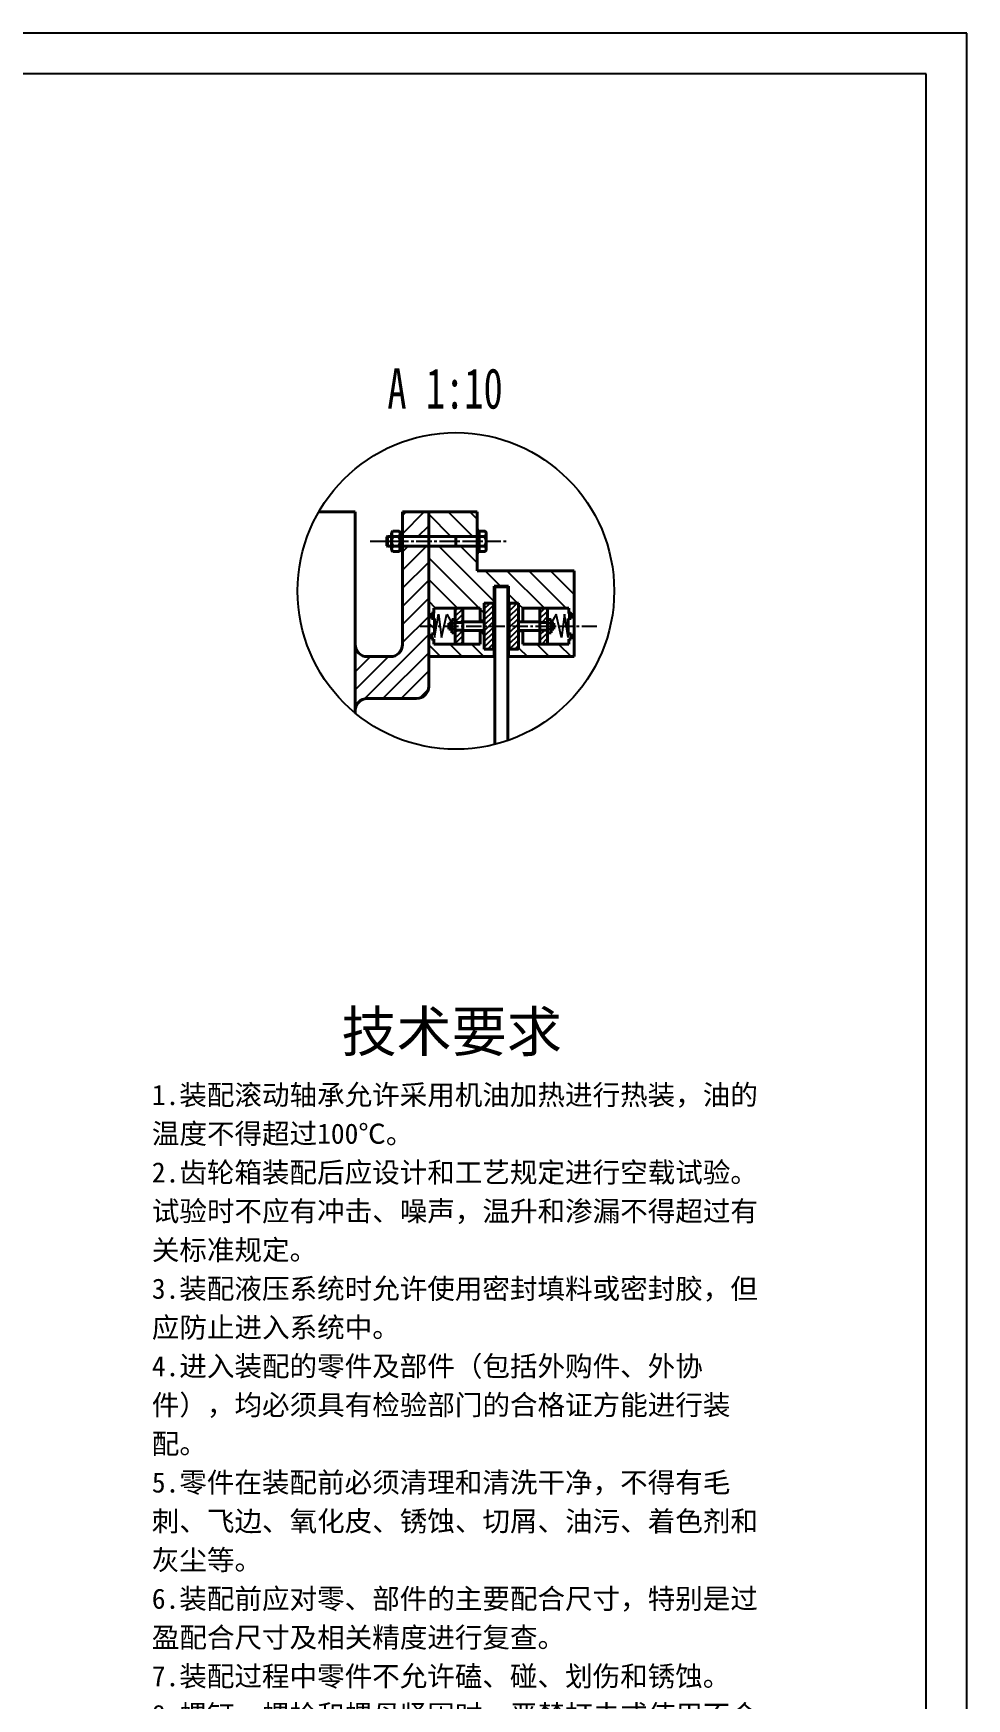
# Model space of a CAD drawing. Header units: millimetres. Extents: x 1593 to 2782, y 465 to 1306.
# Drawn here: x 2550.5 to 2781.6, y 894.4 to 1306.5 of the extents above; entities that cross this region are included whole.
import ezdxf

# ---------------------------------------------------------------- set-up
doc = ezdxf.new("R2010")
doc.units = ezdxf.units.MM
doc.header["$LTSCALE"] = 0.2
doc.linetypes.add('CENTER2', pattern=[28.575, 19.05, -3.175, 3.175, -3.175])
for name, color, linetype in [('中心线', 1, 'CENTER2'), ('剖面线', 3, 'Continuous'), ('尺寸线', 4, 'Continuous'), ('细实线', 2, 'Continuous')]:
    doc.layers.add(name, color=color, linetype=linetype)
doc.layers.add('粗实线', color=7, linetype='Continuous', lineweight=40)
doc.styles.add('标准', font='', dxfattribs={"width": 0.7})
doc.styles.add('长仿宋', font='')
doc.styles.get('标准').set_extended_font_data('SimSun')
doc.styles.get('长仿宋').set_extended_font_data('SimSun')
pattern_1 = [(45, (-4001.4923, -2114.542), (-0.67351921, 0.67351921), [])]

msp = doc.modelspace()

# ---------------------------------------------------------------- hatches: boundary and pattern name
at = {"layer": '剖面线'}
h = msp.add_hatch(dxfattribs=at)
h.set_pattern_fill('ANSI31')
h.paths.add_polyline_path([(2648.414, 1179.568), (2641.929, 1179.568), (2641.929, 1155.232, -0.4142136), (2638.929, 1152.232), (2633.217, 1152.232, -0.4142136), (2630.217, 1155.232), (2630.217, 1138.861, -0.4142136), (2633.217, 1141.861), (2645.414, 1141.861, 0.4142136), (2648.414, 1144.861)])
h.paths.add_polyline_path([(2648.414, 1188.034), (2641.929, 1188.034), (2641.929, 1181.968), (2648.414, 1181.968)])
h = msp.add_hatch(dxfattribs=at)
h.set_pattern_fill('ANSI31', scale=1.2, angle=90)
h.set_pattern_definition([(135, (-4001.4923, -2114.542), (-2.6940768, -2.6940768), [])])
h.paths.add_polyline_path([(2684.411, 1173.501), (2660.414, 1173.501), (2660.414, 1179.568), (2648.414, 1179.568), (2648.414, 1159.77), (2649.791, 1159.77), (2649.725, 1161.642), (2649.124, 1161.642), (2649.124, 1163.003), (2649.676, 1163.003), (2649.676, 1164.21), (2651.565, 1164.21), (2661.144, 1164.21), (2661.144, 1161.093), (2662.08, 1161.093), (2662.08, 1165.347), (2662.187, 1165.347), (2662.187, 1165.453), (2664.629, 1165.453), (2664.629, 1167.307), (2664.629, 1169.667), (2668.195, 1169.667), (2668.195, 1167.307), (2668.195, 1165.453), (2670.638, 1165.453), (2670.638, 1165.347), (2670.745, 1165.347), (2670.745, 1160.88), (2671.681, 1160.88), (2671.681, 1164.21), (2681.26, 1164.21), (2683.148, 1164.21), (2683.148, 1163.003), (2683.7, 1163.003), (2683.7, 1161.642), (2683.1, 1161.642), (2683.033, 1159.77), (2684.411, 1159.77)])
h.paths.add_polyline_path([(2660.414, 1188.034), (2648.414, 1188.034), (2648.414, 1181.968), (2660.414, 1181.968)])
h.paths.add_polyline_path([(2662.08, 1158.419), (2661.144, 1158.419), (2661.144, 1155.329), (2651.565, 1155.329), (2649.676, 1155.329), (2649.676, 1156.536), (2649.124, 1156.536), (2649.124, 1157.897), (2649.858, 1157.897), (2649.791, 1159.77), (2648.414, 1159.77), (2648.414, 1152.232), (2651.565, 1152.232), (2664.629, 1152.232), (2664.629, 1154.087), (2662.187, 1154.087), (2662.187, 1154.192), (2662.08, 1154.192)])
h.paths.add_polyline_path([(2684.411, 1159.77), (2683.033, 1159.77), (2682.966, 1157.897), (2683.7, 1157.897), (2683.7, 1156.536), (2683.148, 1156.536), (2683.148, 1155.329), (2681.26, 1155.329), (2671.681, 1155.329), (2671.681, 1158.66), (2670.745, 1158.66), (2670.745, 1154.192), (2670.638, 1154.192), (2670.638, 1154.087), (2668.195, 1154.087), (2668.195, 1152.232), (2681.26, 1152.232), (2684.411, 1152.232)])
h = msp.add_hatch(dxfattribs=at)
h.set_pattern_fill('ANSI31', scale=0.3)
h.set_pattern_definition(pattern_1)
h.paths.add_polyline_path([(2654.992, 1155.329), (2656.856, 1155.329), (2656.856, 1158.82), (2654.992, 1158.82)])
h.paths.add_polyline_path([(2654.992, 1160.719), (2656.856, 1160.719), (2656.856, 1164.21), (2654.992, 1164.21)])
h.paths.add_polyline_path([(2677.832, 1158.82), (2675.969, 1158.82), (2675.969, 1155.329), (2677.832, 1155.329)])
h.paths.add_polyline_path([(2675.969, 1160.719), (2677.832, 1160.719), (2677.832, 1164.21), (2675.969, 1164.21)])
h = msp.add_hatch(dxfattribs=at)
h.set_pattern_fill('ANSI31', scale=0.3)
h.set_pattern_definition(pattern_1)
h.paths.add_polyline_path([(2664.451, 1154.087), (2662.187, 1154.087), (2662.187, 1159.77), (2664.451, 1159.77)])
h.paths.add_polyline_path([(2664.451, 1159.77), (2662.187, 1159.77), (2662.187, 1165.453), (2664.451, 1165.453)])
h.paths.add_polyline_path([(2670.638, 1154.087), (2668.373, 1154.087), (2668.373, 1159.77), (2670.638, 1159.77)])
h.paths.add_polyline_path([(2670.638, 1159.77), (2668.373, 1159.77), (2668.373, 1165.453), (2670.638, 1165.453)])

# ---------------------------------------------------------------- linework, layer by layer
at = {"color": 7}
for p, q in [((2771.597, 1296.483), (1617.597, 1296.483)), ((2771.597, 475.483), (2771.597, 1296.483))]:
    msp.add_line(p, q, dxfattribs=at)
at = {"layer": '中心线', "color": 7}
for p, q in [((2633.914, 1180.768), (2667.589, 1180.768)), ((2646.28, 1159.77), (2690.041, 1159.77))]:
    msp.add_line(p, q, dxfattribs=at)
at = {"layer": '粗实线', "color": 7}
for p, q in [((2621.197, 1188.034), (2630.217, 1188.034)), ((2630.217, 1188.034), (2630.217, 1138.268)), ((2641.929, 1188.034), (2660.414, 1188.034)), ((2641.929, 1188.034), (2641.929, 1155.232)), ((2648.414, 1144.861), (2648.414, 1188.034)), ((2660.414, 1173.501), (2660.414, 1188.034)), ((2641.016, 1183.31), (2639.557, 1183.31)), ((2641.329, 1183.043), (2641.329, 1178.493)), ((2641.329, 1183.043), (2641.929, 1183.043)), ((2660.414, 1183.568), (2660.814, 1183.568)), ((2660.814, 1177.968), (2660.814, 1183.568)), ((2660.914, 1183.311), (2662.342, 1183.311)), ((2660.914, 1178.226), (2660.914, 1183.311)), ((2638.184, 1181.968), (2638.084, 1181.868)), ((2638.084, 1179.668), (2638.084, 1181.868)), ((2638.084, 1179.668), (2638.184, 1179.568)), ((2638.184, 1181.968), (2639.238, 1181.968)), ((2638.184, 1181.968), (2639.238, 1181.968)), ((2638.747, 1181.968), (2638.184, 1181.968)), ((2638.184, 1179.568), (2638.184, 1181.968)), ((2638.184, 1179.568), (2639.238, 1179.568)), ((2638.184, 1179.568), (2639.238, 1179.568)), ((2638.747, 1179.568), (2638.184, 1179.568)), ((2639.238, 1181.968), (2638.747, 1181.968)), ((2639.238, 1179.568), (2638.747, 1179.568)), ((2639.238, 1182.693), (2639.238, 1178.897)), ((2639.56, 1181.968), (2641.016, 1181.968)), ((2639.56, 1179.568), (2641.014, 1179.568)), ((2641.929, 1181.968), (2660.414, 1181.968)), ((2641.929, 1179.568), (2660.414, 1179.568)), ((2655.111, 1179.568), (2655.111, 1181.968)), ((2660.914, 1182.368), (2660.814, 1182.368)), ((2660.914, 1179.168), (2660.814, 1179.168)), ((2660.914, 1181.968), (2662.342, 1181.968)), ((2660.914, 1179.568), (2662.342, 1179.568)), ((2662.664, 1178.747), (2662.664, 1182.639)), ((2662.664, 1178.897), (2662.664, 1179.568)), ((2641.014, 1178.226), (2639.56, 1178.226)), ((2641.329, 1178.493), (2641.929, 1178.493)), ((2660.414, 1177.968), (2660.814, 1177.968)), ((2660.914, 1178.226), (2662.342, 1178.226)), ((2684.411, 1173.501), (2660.414, 1173.501)), ((2684.411, 1152.232), (2684.411, 1173.501)), ((2668.195, 1169.667), (2664.629, 1169.667)), ((2664.629, 1167.307), (2664.629, 1169.667)), ((2664.629, 1167.307), (2664.629, 1165.453)), ((2668.017, 1169.487), (2664.808, 1169.487)), ((2668.018, 1131.483), (2668.017, 1169.487)), ((2668.195, 1167.307), (2668.195, 1169.667)), ((2668.195, 1165.453), (2668.195, 1167.307)), ((2649.124, 1163.003), (2649.124, 1161.642)), ((2649.676, 1163.003), (2649.124, 1163.003)), ((2649.676, 1164.21), (2649.676, 1163.003)), ((2651.565, 1164.21), (2649.676, 1164.21)), ((2661.144, 1164.21), (2651.565, 1164.21)), ((2654.992, 1164.21), (2654.992, 1159.77)), ((2656.856, 1164.21), (2656.856, 1159.77)), ((2661.144, 1160.853), (2661.144, 1164.21)), ((2662.187, 1165.453), (2662.187, 1154.087)), ((2662.187, 1165.453), (2664.629, 1165.453)), ((2664.451, 1165.453), (2664.451, 1154.087)), ((2670.638, 1165.453), (2668.195, 1165.453)), ((2668.373, 1154.087), (2668.373, 1165.453)), ((2670.638, 1165.453), (2670.638, 1154.087)), ((2671.681, 1164.21), (2681.26, 1164.21)), ((2671.681, 1160.853), (2671.681, 1164.21)), ((2675.969, 1164.21), (2675.969, 1159.77)), ((2677.832, 1164.21), (2677.832, 1159.77)), ((2681.26, 1164.21), (2683.148, 1164.21)), ((2683.148, 1164.21), (2683.148, 1163.003)), ((2683.148, 1163.003), (2683.7, 1163.003)), ((2683.7, 1163.003), (2683.7, 1161.642)), ((2648.414, 1152.232), (2648.414, 1161.969)), ((2648.414, 1158.62), (2648.414, 1160.92)), ((2649.124, 1161.642), (2649.891, 1161.642)), ((2649.891, 1161.642), (2649.891, 1159.77)), ((2649.891, 1157.897), (2649.891, 1159.77)), ((2653.457, 1160.538), (2653.403, 1160.484)), ((2653.403, 1160.484), (2653.403, 1159.055)), ((2653.403, 1159.055), (2653.457, 1159.002)), ((2654.117, 1160.538), (2653.457, 1160.538)), ((2653.457, 1160.538), (2653.457, 1159.002)), ((2654.117, 1159.002), (2653.457, 1159.002)), ((2654.117, 1161.398), (2654.117, 1159.77)), ((2654.992, 1161.398), (2654.117, 1161.398)), ((2654.992, 1160.538), (2654.117, 1160.538)), ((2654.117, 1158.141), (2654.117, 1159.77)), ((2654.117, 1159.002), (2654.992, 1159.002)), ((2654.992, 1158.141), (2654.117, 1158.141)), ((2656.856, 1160.719), (2654.992, 1160.719)), ((2654.992, 1155.329), (2654.992, 1159.77)), ((2656.856, 1158.82), (2654.992, 1158.82)), ((2662.187, 1160.853), (2656.856, 1160.853)), ((2656.856, 1155.329), (2656.856, 1159.77)), ((2662.187, 1158.686), (2656.856, 1158.686)), ((2662.08, 1161.093), (2661.144, 1161.093)), ((2661.144, 1158.686), (2661.144, 1155.329)), ((2662.08, 1158.419), (2661.144, 1158.419)), ((2670.638, 1160.853), (2675.969, 1160.853)), ((2670.638, 1158.686), (2675.969, 1158.686)), ((2670.745, 1160.88), (2671.681, 1160.88)), ((2670.745, 1158.66), (2671.681, 1158.66)), ((2671.681, 1158.686), (2671.681, 1155.329)), ((2675.969, 1160.719), (2677.832, 1160.719)), ((2675.969, 1155.329), (2675.969, 1159.77)), ((2675.969, 1158.82), (2677.832, 1158.82)), ((2677.832, 1161.398), (2678.707, 1161.398)), ((2677.832, 1160.538), (2678.707, 1160.538)), ((2677.832, 1155.329), (2677.832, 1159.77)), ((2678.707, 1159.002), (2677.832, 1159.002)), ((2677.832, 1158.141), (2678.707, 1158.141)), ((2678.707, 1161.398), (2678.707, 1159.77)), ((2678.707, 1160.538), (2679.367, 1160.538)), ((2678.707, 1158.141), (2678.707, 1159.77)), ((2678.707, 1159.002), (2679.367, 1159.002)), ((2679.367, 1160.538), (2679.367, 1159.002)), ((2679.367, 1160.538), (2679.421, 1160.484)), ((2679.421, 1159.055), (2679.367, 1159.002)), ((2679.421, 1160.484), (2679.421, 1159.055)), ((2683.7, 1161.642), (2682.934, 1161.642)), ((2682.934, 1161.642), (2682.934, 1159.77)), ((2682.934, 1157.897), (2682.934, 1159.77)), ((2649.124, 1156.536), (2649.124, 1157.897)), ((2649.124, 1157.897), (2649.891, 1157.897)), ((2649.676, 1156.536), (2649.124, 1156.536)), ((2649.676, 1155.329), (2649.676, 1156.536)), ((2651.565, 1155.329), (2649.676, 1155.329)), ((2661.144, 1155.329), (2651.565, 1155.329)), ((2662.187, 1154.087), (2664.629, 1154.087)), ((2664.629, 1154.087), (2664.629, 1152.232)), ((2668.195, 1152.232), (2668.195, 1154.087)), ((2670.638, 1154.087), (2668.195, 1154.087)), ((2671.681, 1155.329), (2681.26, 1155.329)), ((2681.26, 1155.329), (2683.148, 1155.329)), ((2683.7, 1157.897), (2682.934, 1157.897)), ((2683.148, 1156.536), (2683.7, 1156.536)), ((2683.148, 1155.329), (2683.148, 1156.536)), ((2683.7, 1156.536), (2683.7, 1157.897)), ((2633.217, 1152.232), (2638.929, 1152.232)), ((2651.565, 1152.232), (2648.414, 1152.232)), ((2664.629, 1152.232), (2651.565, 1152.232)), ((2668.195, 1152.232), (2681.26, 1152.232)), ((2681.26, 1152.232), (2684.411, 1152.232)), ((2645.414, 1141.861), (2633.217, 1141.861))]:
    msp.add_line(p, q, dxfattribs=at)
msp.add_lwpolyline([(2664.808, 1130.519), (2664.808, 1139.137), (2664.808, 1169.487)], dxfattribs=at)
for centre, radius, start, end in [((2640.096, 1182.64), 0.859, 128.80756, 231.44934), ((2640.475, 1182.639), 0.862, 308.77888, 51.11596), ((2661.802, 1182.639), 0.862, 308.83146, 51.16854), ((2641.637, 1180.768), 2.399, 149.96778, 210), ((2640.1, 1178.897), 0.862, 128.83146, 231.16854), ((2638.936, 1180.768), 2.399, 330, 30), ((2640.473, 1178.897), 0.862, 308.83146, 51.16854), ((2660.263, 1180.768), 2.401, 330.01394, 29.98606), ((2661.802, 1178.897), 0.862, 308.83146, 51.16854), ((2633.217, 1155.232), 3, 180, 270), ((2638.929, 1155.232), 3, 270, 360), ((2633.217, 1138.861), 3, 90, 180), ((2645.414, 1144.861), 3, 270, 0)]:
    msp.add_arc(centre, radius, start, end, dxfattribs=at)
at = {"layer": '细实线', "color": 7}
for p, q in [((2781.597, 1306.483), (1592.597, 1306.483)), ((2781.597, 465.483), (2781.597, 1306.483)), ((2638.747, 1181.868), (2638.084, 1181.868)), ((2638.747, 1179.668), (2638.084, 1179.668)), ((2639.238, 1181.868), (2638.747, 1181.868)), ((2639.238, 1179.668), (2638.747, 1179.668)), ((2641.929, 1181.868), (2655.111, 1181.868)), ((2641.929, 1179.668), (2655.111, 1179.668)), ((2649.124, 1161.642), (2649.676, 1163.003)), ((2649.676, 1163.003), (2649.891, 1156.982)), ((2649.891, 1156.982), (2650.818, 1162.723)), ((2650.818, 1162.723), (2651.565, 1156.982)), ((2651.565, 1156.982), (2652.871, 1162.723)), ((2652.871, 1162.723), (2654.117, 1160.538)), ((2662.08, 1165.347), (2662.08, 1160.853)), ((2662.187, 1165.347), (2662.08, 1165.347)), ((2670.638, 1165.347), (2670.745, 1165.347)), ((2670.745, 1165.347), (2670.745, 1160.853)), ((2679.953, 1162.723), (2678.707, 1160.538)), ((2681.26, 1156.982), (2679.953, 1162.723)), ((2682.006, 1162.723), (2681.26, 1156.982)), ((2682.934, 1156.982), (2682.006, 1162.723)), ((2683.148, 1163.003), (2682.934, 1156.982)), ((2683.7, 1161.642), (2683.148, 1163.003)), ((2654.117, 1160.484), (2653.403, 1160.484)), ((2654.117, 1159.055), (2653.403, 1159.055)), ((2662.08, 1154.192), (2662.08, 1158.686)), ((2670.745, 1154.192), (2670.745, 1158.686)), ((2678.707, 1160.484), (2679.421, 1160.484)), ((2678.707, 1159.055), (2679.421, 1159.055)), ((2662.187, 1154.192), (2662.08, 1154.192)), ((2670.638, 1154.192), (2670.745, 1154.192))]:
    msp.add_line(p, q, dxfattribs=at)
msp.add_circle((2655.151, 1168.488), 39.178, dxfattribs=at)

# ---------------------------------------------------------------- texts
at = {"layer": '尺寸线', "color": 7, "style": '标准', "width": 0.7}
msp.add_text('A 1:10', height=10, dxfattribs=at).set_placement((2638.18, 1213.606))
at = {"layer": '粗实线', "color": 7, "linetype": 'Continuous', "lineweight": -2, "line_spacing_factor": 1.15057, "style": '长仿宋'}
for s, insert, char_height, width, attachment_point in [('{\\C256;技术要求}', (2654.11, 1064.471), 10, 59.59547, 2), ('{\\C256;\\P1.装配滚动轴承允许采用机油加热进行热装，油的温度不得超过100℃。\\P2.齿轮箱装配后应设计和工艺规定进行空载试验。试验时不应有冲击、噪声，温升和渗漏不得超过有关标准规定。\\P3.装配液压系统时允许使用密封填料或密封胶，但应防止进入系统中。\\P4.进入装配的零件及部件（包括外购件、外协件），均必须具有检验部门的合格证方能进行装配。\\P5.零件在装配前必须清理和清洗干净，不得有毛刺、飞边、氧化皮、锈蚀、切屑、油污、着色剂和灰尘等。\\P6.装配前应对零、部件的主要配合尺寸，特别是过盈配合尺寸及相关精度进行复查。\\P7.装配过程中零件不允许磕、碰、划伤和锈蚀。\\P8.螺钉、螺栓和螺母紧固时，严禁打击或使用不合适的旋具和扳手。紧固后螺钉槽、螺母和螺钉、螺栓头部不得损坏。\\P9.平键与轴上键槽两侧面应均匀接触，其配合面不得有间隙。\\P10.花键装配同时接触的齿面数不少于2/3，接触率在键齿的长度和高度方向不得低于50%。\\P11.轴承外圈与开式轴承座及轴承盖的半圆孔不准有卡住现象。\\P12.轴承外圈装配后与定位端轴承盖端面应接触均匀。\\P13.滚动轴承装好后用手转动应灵活、平稳。\\P14.组装前严格检查并清除零件加工时残留的锐角、毛刺和异物。保证密封件装入时不被擦伤。\\P15.未注圆角R150。}', (2579.883, 1055.876), 5, 156.22326, 1)]:
    msp.add_mtext(s, dxfattribs=dict(at, insert=insert, char_height=char_height, width=width, attachment_point=attachment_point))

doc.saveas('drawing.dxf')
